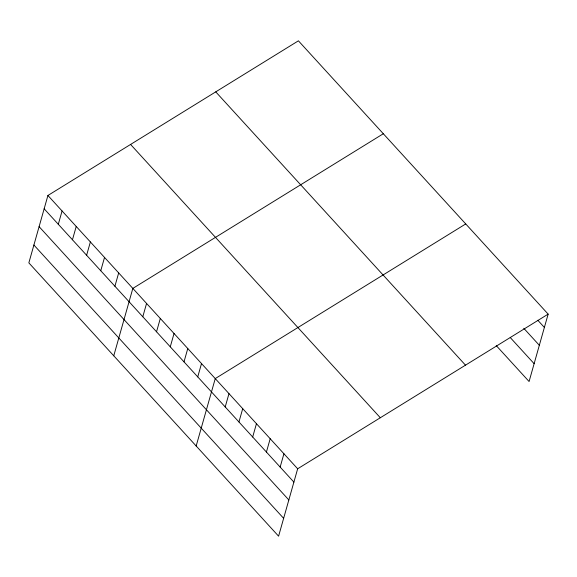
<?xml version="1.0" encoding="UTF-8"?>
<svg xmlns="http://www.w3.org/2000/svg" width="577" height="577" viewBox="0 0 577 577"><rect width="100%" height="100%" fill="white"/><g stroke="black" fill="none" stroke-linecap="round" stroke-linejoin="round"><path stroke-width="0.87" d="M47.92 195.48L28.85 262.874L278.59 536.177L297.66 468.784L548.15 314.126L298.41 40.823L47.92 195.48L297.66 468.784M58.306 224.287L62.071 210.966M72.457 239.772L76.222 226.451M86.608 255.265L90.38 241.943M100.759 270.75L104.531 257.429M114.91 286.235L118.682 272.914M113.763 355.8L132.833 288.406L383.323 133.741M142.8 316.759L146.565 303.437M156.533 331.789L160.305 318.468M170.273 346.82L174.038 333.499M184.005 361.851L187.777 348.53M197.745 376.882L201.51 363.56M196.173 445.992L215.25 378.591L465.733 223.934M225.21 406.944L228.982 393.622M238.95 421.975L242.715 408.66M252.683 437.005L256.455 423.691M266.423 452.043L270.187 438.722M280.155 467.074L283.927 453.753M548.15 314.126L529.08 381.52L496.234 345.573M537.814 320.257L544.378 327.447M523.801 328.299L539.329 345.291M510.241 337.531L534.129 363.676M215.748 91.858L465.488 365.162M130.582 144.445L380.322 417.748M44.155 208.802L293.895 482.105M39.099 226.646L288.839 499.949M33.899 245.03L283.639 518.334"/></g></svg>
